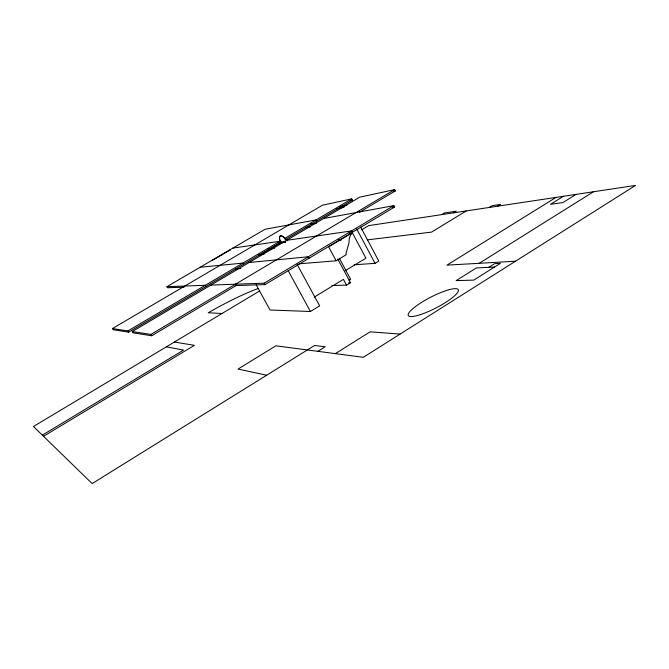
<?xml version="1.0" encoding="UTF-8"?>
<svg xmlns="http://www.w3.org/2000/svg" width="669" height="669" viewBox="0 0 669 669"><rect width="100%" height="100%" fill="white"/><g stroke="black" fill="none" stroke-linecap="round" stroke-linejoin="round"><path stroke-width="1" d="M488.771 267.341L494.608 263.67L500.387 263.352L473.769 280.11L456.183 280.604L476.378 267.951L494.508 267.056M335.328 353.625L370.149 331.824L400.104 334.082M576.059 194.378L562.922 202.573L550.503 204.329L563.432 196.285M479.213 263.302L593.495 191.752M317.875 351.325L325.218 346.751L314.555 345.488L92.13 483.587L33.45 426.496L259.58 290.99M555.989 197.405L446.984 265.133L515.473 261.236M489.499 207.423L492.417 205.634L500.596 204.388L497.652 206.194M466.26 210.927L431.564 232.11L367.256 239.87M332.05 285.512L346.542 285.153L350.514 282.728L337.77 259.054M256.118 284.71L270.05 310.006L310.441 311.495L319.665 305.858L297.069 264.33M314.154 297.178L343.414 279.358L346.542 285.153M453.415 212.859L456.174 211.178L444.367 212.985L441.657 214.632M354.236 264.782L375.058 263.335L378.788 261.061L360.591 226.933M348.942 280.319L350.64 279.282L339.325 258.259M345.12 270.803L365.926 258.175L351.852 231.825M299.085 263.812L336.156 260.793L346.283 254.68L345.881 253.927L349.126 242.287A11.314 10.57 84.6 0 1 352.245 232.979L349.059 233.238M42.331 435.143L183.523 350.079L166.389 346.835M43.527 436.305L194.395 345.338L174.425 342.018M361.511 229.91L368.636 225.637L635.55 185.413L363.317 357.305L275.879 345.806L238.055 369.071L266.663 375.217M210.894 285.094L264.18 283.171L393.824 205.642L394.568 207.064L264.983 284.626L235.204 285.579M338.564 239.979L340.613 239.711L341.098 240.171L340.387 240.597L340.262 239.92L328.655 246.869L336.156 260.793M340.613 239.711L352.153 232.804M359.554 212.198L395.312 190.941L394.626 189.636L359.755 197.154L132.228 331.565L132.947 332.828L151.712 335.763L236.751 285.203M132.228 331.565L150.943 334.408L394.626 189.636M281.933 241.66L128.657 332.159L113.061 329.717L112.4 328.563L127.946 330.921L280.754 240.765M284.35 238.641L351.735 198.877L352.371 200.073L285.002 239.845M280.236 242.462L284.944 241.885M260.082 254.697L269.933 249.085M268.261 248.927L270.301 248.659L280.244 242.981M112.4 328.563L322.466 205.191L351.735 198.877M184.134 287.218L167.518 287.745L166.916 286.683L265.049 229.275L316.103 219.909L316.746 221.105M212.433 260.199L221.213 255.24M350.347 200.499L352.371 200.073M393.322 191.359L395.312 190.941M339.936 206.696L346.86 205.283M336.9 208.753L344.042 207.323M323.553 218.537L393.824 205.642M392.527 207.432L394.568 207.064M310.349 224.291L316.47 223.22M305.307 227.627L310.399 226.766M232.854 248.107L279.826 241.308L280.478 242.513M286.683 240.322L351.526 230.939L352.295 232.369M278.889 242.998L285.086 242.128M285.078 242.22L283.096 242.655M280.002 242.998L285.17 242.27M268.553 248.868L273.688 248.207M268.252 249.044L274.415 248.258M338.213 240.188L340.262 239.92M269.214 249.161L272.45 248.676M258.895 254.814L263.996 254.22M200.148 267.24L242.889 263.101L243.558 264.314M249.136 262.499L308.325 256.771L309.111 258.217M235.572 268.905L240.723 268.478M166.916 286.683L205.274 285.295L205.952 286.516M348.574 282.786L350.514 282.728M222.016 313.502L208.235 312.766A63.697 8.998 -29.2 0 1 257.958 288.615M127.946 330.921L128.657 332.159M150.943 334.408L151.712 335.763M221.765 255.282L221.406 254.948L230.144 250.005A8.262 7.953 82.9 0 0 229.693 250.499M235.438 284.208L236.182 285.546M264.18 283.171L264.983 284.626M288.247 270.811L310.441 311.495M356.686 228.898L375.058 263.335M280.244 241.919A12.811 3.68 59.4 0 1 286.391 240.146M280.436 241.81A12.811 3.68 59.4 0 1 280.771 235.722A12.811 3.68 59.4 0 1 287.227 240.832M420.467 314.606A28.148 5.988 -27.3 0 0 458.449 290.43A28.148 5.988 -27.3 0 0 420.952 302.773A28.148 5.988 -27.3 0 0 420.467 314.606"/></g></svg>
